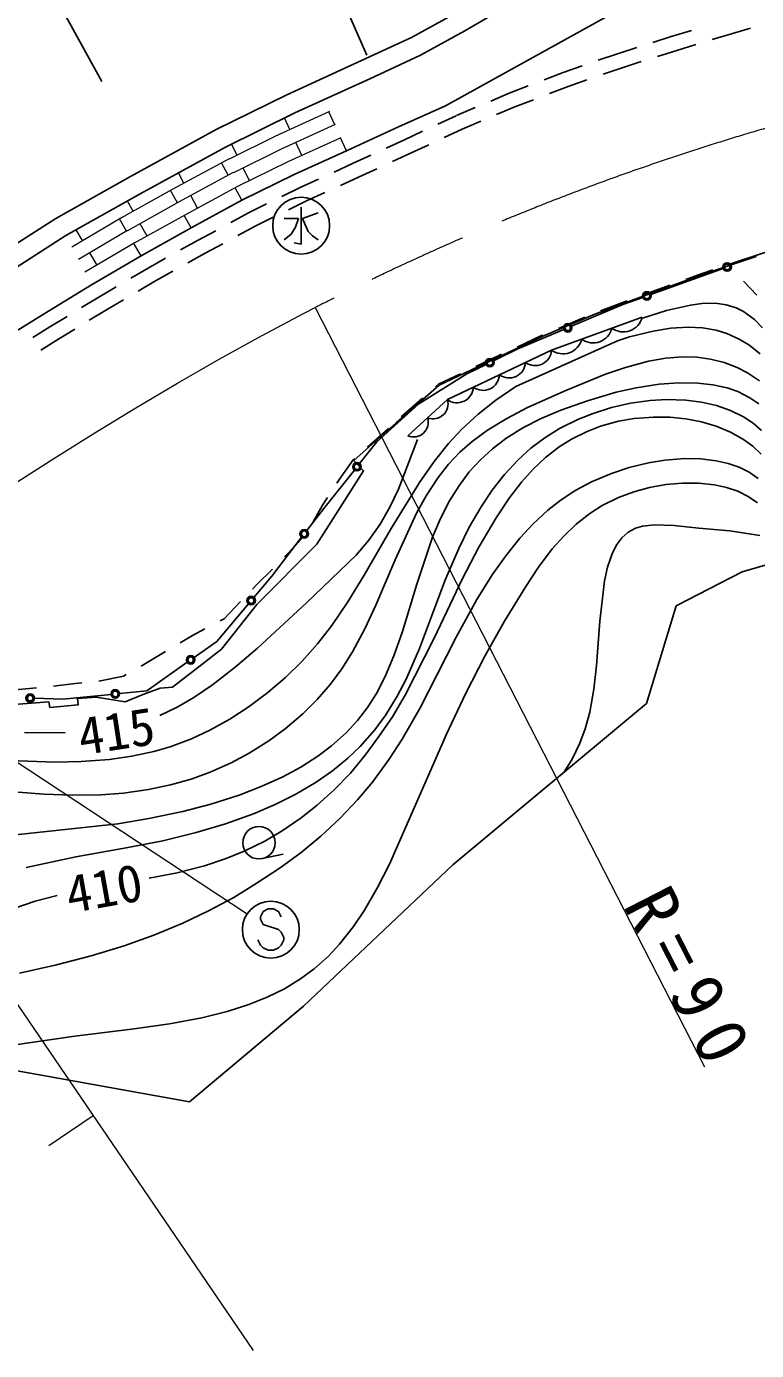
# Model space of a CAD drawing. Units: millimetres, scale not verified. Extents: x 40000 to 680000, y 20000 to 380000.
# Drawn here: x 235550 to 261216, y 273276 to 319826 of the extents above; entities that cross this region are included whole.
import ezdxf
from ezdxf.enums import TextEntityAlignment as Align

# ---------------------------------------------------------------- set-up
doc = ezdxf.new("R2010")
doc.units = ezdxf.units.MM
doc.header["$LTSCALE"] = 1000
doc.linetypes.add('CHAIN', pattern=[18.5, 12, -1.5, 3.5, -1.5])
for name, color, linetype, lineweight in [('M-BGD', 7, 'Continuous', 25), ('M-BGD-EXST', 7, 'Continuous', 25), ('M-BMK', 2, 'CHAIN', 13), ('M-STR-HTXT', 7, 'Continuous', 13), ('M-STR-STRC', 7, 'Continuous', 25)]:
    doc.layers.add(name, color=color, linetype=linetype, lineweight=lineweight)
doc.styles.add('ＭＳ ゴシック', font='')
doc.styles.get('ＭＳ ゴシック').set_extended_font_data('MS Gothic')

msp = doc.modelspace()

# ---------------------------------------------------------------- linework, layer by layer
at = {"layer": 'M-BGD'}
for p, q in [((244752, 325102), (247521, 318822)), ((236550, 320892), (238198, 317892)), ((258255, 319480), (257575, 319265)), ((258260, 319482), (258255, 319480)), ((258933, 319686), (258260, 319482)), ((260331, 319567), (259658, 319363)), ((261006, 319764), (260331, 319567)), ((256323, 318870), (255652, 318637)), ((257003, 319085), (256323, 318870)), ((258411, 318984), (257735, 318771)), ((259084, 319188), (258411, 318984)), ((255085, 318441), (254413, 318209)), ((257163, 318590), (256487, 318376)), ((254413, 318209), (253749, 317953)), ((255256, 317950), (254592, 317720)), ((256487, 318376), (255823, 318146)), ((252524, 317482), (251873, 317206)), ((253189, 317737), (252524, 317482)), ((254592, 317720), (253935, 317467)), ((253375, 317252), (252719, 316999)), ((250654, 316689), (250018, 316394)), ((251321, 316972), (250670, 316697)), ((252719, 316999), (252072, 316726)), ((249474, 316142), (248838, 315846)), ((250873, 316218), (250237, 315923)), ((251519, 316492), (250873, 316218)), ((248838, 315846), (248196, 315550)), ((249693, 315670), (249057, 315375)), ((247652, 315299), (247010, 315003)), ((249057, 315375), (248414, 315078)), ((247010, 315003), (246365, 314708)), ((247869, 314827), (247227, 314530)), ((245819, 314459), (245174, 314165)), ((247227, 314530), (246585, 314237)), ((245174, 314165), (244532, 313849)), ((246039, 313988), (245397, 313695)), ((243993, 313585), (243351, 313269)), ((245397, 313695), (244762, 313383)), ((243351, 313269), (242731, 312933)), ((244224, 313119), (243589, 312807)), ((242204, 312647), (241584, 312312)), ((243589, 312807), (242976, 312475)), ((241584, 312312), (240967, 311968)), ((242448, 312189), (241835, 311856)), ((240443, 311675), (239826, 311331)), ((241835, 311856), (241222, 311514)), ((259286, 311092), (261208, 311741)), ((260480, 311538), (260247, 311459)), ((261195, 311778), (260480, 311538)), ((261195, 311778), (261208, 311741)), ((239826, 311331), (239217, 310973)), ((240697, 311222), (240084, 310880)), ((257413, 310414), (259286, 311092)), ((259273, 311130), (258736, 310935)), ((259679, 311267), (259273, 311130)), ((238700, 310668), (238091, 310309)), ((240084, 310880), (239480, 310524)), ((258171, 310731), (257399, 310451)), ((260759, 310873), (261224, 310376)), ((238091, 310309), (237489, 309942)), ((238963, 310219), (238358, 309863)), ((255533, 309716), (257413, 310414)), ((256669, 310180), (255732, 309832)), ((257399, 310451), (257232, 310389)), ((258057, 309836), (258890, 310032)), ((258890, 310032), (259293, 310085)), ((259293, 310085), (259779, 310093)), ((259779, 310093), (260150, 310044)), ((260150, 310044), (260504, 309935)), ((236977, 309629), (236375, 309262)), ((238358, 309863), (237758, 309497)), ((253679, 308922), (255533, 309716)), ((255176, 309607), (254257, 309213)), ((257205, 309575), (258057, 309836)), ((260504, 309935), (260757, 309810)), ((260757, 309810), (261148, 309524)), ((236375, 309262), (235778, 308894)), ((237246, 309185), (236647, 308819)), ((256749, 308909), (257577, 309114)), ((257577, 309114), (258199, 309214)), ((258199, 309214), (258813, 309253)), ((258813, 309253), (259312, 309229)), ((259312, 309229), (259795, 309145)), ((259795, 309145), (260167, 309031)), ((261148, 309524), (261431, 309233)), ((236647, 308819), (236050, 308451)), ((251863, 308074), (253679, 308922)), ((256334, 308779), (252753, 307172)), ((253662, 308958), (252798, 308555)), ((253705, 308977), (253662, 308958)), ((256329, 308777), (256749, 308909)), ((260167, 309031), (260601, 308836)), ((260601, 308836), (260945, 308631)), ((260945, 308631), (261340, 308316)), ((252255, 308301), (251846, 308110)), ((257423, 308055), (258026, 308162)), ((258026, 308162), (258625, 308210)), ((258625, 308210), (259116, 308199)), ((259116, 308199), (259600, 308134)), ((250058, 307216), (251863, 308074)), ((251846, 308110), (251350, 307875)), ((255909, 307597), (256614, 307839)), ((256614, 307839), (257423, 308055)), ((259600, 308134), (260073, 308010)), ((260073, 308010), (260536, 307833)), ((260536, 307833), (260900, 307649)), ((250036, 307250), (249927, 307154)), ((250808, 307617), (250036, 307250)), ((254510, 307029), (255909, 307597)), ((256981, 307124), (257796, 307248)), ((257796, 307248), (258485, 307298)), ((258485, 307298), (259152, 307288)), ((259152, 307288), (259682, 307228)), ((260900, 307649), (261321, 307362)), ((248552, 305892), (250058, 307216)), ((252047, 306687), (252753, 307172)), ((253159, 306425), (254510, 307029)), ((255274, 306669), (256285, 306969)), ((256285, 306969), (256981, 307124)), ((259682, 307228), (260182, 307117)), ((260182, 307117), (260556, 306988)), ((260556, 306988), (260985, 306773)), ((260985, 306773), (261293, 306556)), ((249477, 306758), (248726, 306098)), ((251433, 306197), (252047, 306687)), ((252437, 306048), (253159, 306425)), ((253647, 306045), (254337, 306340)), ((254337, 306340), (255274, 306669)), ((256118, 306426), (255475, 306221)), ((256789, 306578), (256118, 306426)), ((257477, 306673), (256789, 306578)), ((258052, 306706), (257477, 306673)), ((258732, 306686), (258052, 306706)), ((259283, 306617), (258732, 306686)), ((259810, 306498), (259283, 306617)), ((260306, 306327), (259810, 306498)), ((260762, 306102), (260306, 306327)), ((247062, 304565), (248552, 305892)), ((250859, 305665), (251433, 306197)), ((251762, 305636), (252437, 306048)), ((253004, 305711), (253647, 306045)), ((254954, 306015), (254294, 305690)), ((255475, 306221), (254954, 306015)), ((256366, 305944), (255732, 305770)), ((256917, 306040), (256366, 305944)), ((257595, 306094), (256917, 306040)), ((258164, 306087), (257595, 306094)), ((258727, 306032), (258164, 306087)), ((259276, 305927), (258727, 306032)), ((259802, 305772), (259276, 305927)), ((261094, 305880), (260762, 306102)), ((261392, 305621), (261094, 305880)), ((248276, 305700), (247530, 305035)), ((250393, 305164), (250859, 305665)), ((251216, 305237), (251762, 305636)), ((252408, 305335), (253004, 305711)), ((254294, 305690), (253771, 305364)), ((255259, 305590), (254707, 305317)), ((255732, 305770), (255259, 305590)), ((260297, 305567), (259802, 305772)), ((260753, 305310), (260297, 305567)), ((248628, 303559), (249295, 305311)), ((249885, 304534), (250393, 305164)), ((250786, 304860), (251216, 305237)), ((251508, 304589), (251938, 304979)), ((251938, 304979), (252408, 305335)), ((253285, 304997), (252835, 304593)), ((253771, 305364), (253285, 304997)), ((254280, 305047), (253803, 304675)), ((254707, 305317), (254280, 305047)), ((261083, 305066), (260753, 305310)), ((261379, 304787), (261083, 305066)), ((247035, 304595), (246556, 303910)), ((247082, 304636), (247035, 304595)), ((249364, 303799), (249885, 304534)), ((250026, 303975), (250387, 304437)), ((250387, 304437), (250786, 304860)), ((251119, 304164), (251508, 304589)), ((252835, 304593), (252355, 304080)), ((253803, 304675), (253363, 304260)), ((257415, 304488), (256735, 304321)), ((257995, 304582), (257415, 304488)), ((258690, 304636), (257995, 304582)), ((259257, 304625), (258690, 304636)), ((259802, 304561), (259257, 304625)), ((260215, 304467), (259802, 304561)), ((260601, 304333), (260215, 304467)), ((249598, 303319), (250026, 303975)), ((250745, 303666), (251119, 304164)), ((252355, 304080), (251921, 303526)), ((253363, 304260), (252956, 303806)), ((256115, 304114), (255416, 303819)), ((256735, 304321), (256115, 304114)), ((260956, 304157), (260601, 304333)), ((261274, 303937), (260956, 304157)), ((246556, 303910), (246466, 303772)), ((248330, 302929), (248628, 303559)), ((248373, 302180), (249364, 303799)), ((250426, 303154), (250745, 303666)), ((251921, 303526), (251530, 302938)), ((252956, 303806), (252520, 303238)), ((254864, 303522), (254351, 303186)), ((255416, 303819), (254864, 303522)), ((257455, 303618), (256901, 303467)), ((258028, 303721), (257455, 303618)), ((258608, 303773), (258028, 303721)), ((259182, 303771), (258608, 303773)), ((259738, 303710), (259182, 303771)), ((260161, 303617), (259738, 303710)), ((260558, 303483), (260161, 303617)), ((246137, 303270), (245961, 303002)), ((249263, 302714), (249598, 303319)), ((250104, 302527), (250426, 303154)), ((252520, 303238), (252064, 302551)), ((254351, 303186), (253876, 302816)), ((256359, 303264), (255789, 302981)), ((256901, 303467), (256359, 303264)), ((260923, 303306), (260558, 303483)), ((261248, 303083), (260923, 303306)), ((245961, 303002), (245635, 302406)), ((247987, 302331), (248330, 302929)), ((248509, 301071), (249263, 302714)), ((251530, 302938), (251115, 302221)), ((253876, 302816), (253364, 302344)), ((255353, 302704), (254874, 302328)), ((255789, 302981), (255353, 302704)), ((247427, 300532), (248373, 302180)), ((247591, 301770), (247987, 302331)), ((249827, 301874), (250104, 302527)), ((251115, 302221), (250745, 301474)), ((252064, 302551), (251457, 301518)), ((253364, 302344), (252895, 301835)), ((254874, 302328), (254437, 301911)), ((256703, 302047), (256961, 302187)), ((256961, 302187), (257210, 302261)), ((257210, 302261), (257634, 302307)), ((257634, 302307), (258315, 302279)), ((258315, 302279), (259184, 302183)), ((259184, 302183), (260276, 302097)), ((245306, 301906), (245007, 301584)), ((247146, 301243), (247591, 301770)), ((249273, 300221), (249827, 301874)), ((252895, 301835), (252403, 301215)), ((254437, 301911), (254037, 301460)), ((256303, 301610), (256485, 301853)), ((256485, 301853), (256703, 302047)), ((260276, 302097), (261338, 301932)), ((245007, 301584), (244621, 301178)), ((245399, 299561), (247146, 301243)), ((250745, 301474), (250263, 300332)), ((251457, 301518), (250875, 300417)), ((252403, 301215), (251927, 300542)), ((254037, 301460), (253552, 300817)), ((255980, 300818), (256153, 301323)), ((256153, 301323), (256303, 301610)), ((244201, 300750), (243661, 300220)), ((247833, 299477), (248509, 301071)), ((253552, 300817), (253109, 300141)), ((255874, 300340), (255980, 300818)), ((261770, 300953), (260713, 300650)), ((246851, 299595), (247427, 300532)), ((250263, 300332), (249794, 299088)), ((250875, 300417), (249880, 298326)), ((251927, 300542), (251383, 299676)), ((255707, 298919), (255874, 300340)), ((260713, 300650), (258388, 299452)), ((243661, 300220), (243493, 300044)), ((248769, 298555), (249273, 300221)), ((253109, 300141), (252357, 298917)), ((243078, 299610), (242500, 299006)), ((243667, 297971), (245399, 299561)), ((246284, 298769), (246851, 299595)), ((247446, 298648), (247833, 299477)), ((251383, 299676), (250656, 298352)), ((258388, 299452), (257354, 296018)), ((242500, 299006), (242356, 298929)), ((249794, 299088), (249366, 297961)), ((252357, 298917), (251659, 297684)), ((255586, 297365), (255707, 298919)), ((241387, 298412), (240955, 298156)), ((241826, 298646), (241387, 298412)), ((245778, 298123), (246284, 298769)), ((247015, 297844), (247446, 298648)), ((248471, 297700), (248769, 298555)), ((242890, 297301), (243667, 297971)), ((245237, 297517), (245778, 298123)), ((249880, 298326), (248866, 296313)), ((249366, 297961), (248896, 296879)), ((250656, 298352), (249982, 297020)), ((239788, 297464), (239578, 297342)), ((240439, 297850), (239788, 297464)), ((244654, 296943), (245237, 297517)), ((246638, 297246), (247015, 297844)), ((248164, 296973), (248471, 297700)), ((251659, 297684), (250981, 296366)), ((239059, 297039), (238965, 296985)), ((242094, 296680), (242890, 297301)), ((246237, 296706), (246638, 297246)), ((249982, 297020), (249392, 295877)), ((255493, 296529), (255586, 297365)), ((235906, 296572), (234910, 296482)), ((237267, 296729), (236502, 296638)), ((237496, 296747), (237267, 296729)), ((238965, 296985), (238092, 296805)), ((241437, 296235), (242094, 296680)), ((244035, 296408), (244654, 296943)), ((245772, 296168), (246237, 296706)), ((247851, 296370), (248164, 296973)), ((248896, 296879), (248586, 296277)), ((255353, 295724), (255493, 296529)), ((236340, 296080), (234352, 295928)), ((240845, 295893), (241437, 296235)), ((243382, 295917), (244035, 296408)), ((245266, 295665), (245772, 296168)), ((247541, 295882), (247851, 296370)), ((248586, 296277), (248186, 295625)), ((248866, 296313), (248418, 295560)), ((250981, 296366), (250312, 294946)), ((240233, 295604), (240234, 295604)), ((240234, 295604), (240845, 295893)), ((242700, 295472), (243382, 295917)), ((244645, 295133), (245266, 295665)), ((247189, 295423), (247541, 295882)), ((248186, 295625), (247797, 295102)), ((249392, 295877), (248757, 294764)), ((257354, 296018), (250543, 290348)), ((255196, 295129), (255353, 295724)), ((241991, 295081), (242700, 295472)), ((244067, 294709), (244645, 295133)), ((246790, 294991), (247189, 295423)), ((248418, 295560), (247940, 294858)), ((255010, 294626), (255196, 295129)), ((235477, 295004), (236913, 294989)), ((240607, 294506), (241353, 294785)), ((241353, 294785), (241991, 295081)), ((243375, 294273), (244067, 294709)), ((246275, 294530), (246790, 294991)), ((247797, 295102), (247281, 294510)), ((247940, 294858), (247461, 294202)), ((248757, 294764), (248303, 294065)), ((250312, 294946), (248315, 290380)), ((239252, 294167), (240023, 294335)), ((240023, 294335), (240607, 294506)), ((242745, 293937), (243375, 294273)), ((245794, 294170), (246275, 294530)), ((247281, 294510), (246851, 294100)), ((247461, 294202), (246936, 293579)), ((254736, 294068), (255010, 294626)), ((234944, 294015), (236570, 293961)), ((236570, 293961), (237475, 293979)), ((237475, 293979), (238468, 294055)), ((238468, 294055), (239252, 294167)), ((242004, 293606), (242745, 293937)), ((244563, 293448), (245196, 293789)), ((245196, 293789), (245794, 294170)), ((246851, 294100), (246309, 293659)), ((248303, 294065), (247710, 293253)), ((254470, 293638), (254736, 294068)), ((240616, 293159), (241342, 293366)), ((241342, 293366), (242004, 293606)), ((243807, 293102), (244563, 293448)), ((246309, 293659), (245729, 293257)), ((246936, 293579), (246370, 292992)), ((254427, 293582), (254470, 293638)), ((234428, 292969), (236155, 292831)), ((236155, 292831), (237163, 292799)), ((237163, 292799), (238164, 292818)), ((238164, 292818), (238956, 292876)), ((238956, 292876), (239840, 292997)), ((239840, 292997), (240616, 293159)), ((242032, 292484), (243026, 292802)), ((243026, 292802), (243807, 293102)), ((245025, 292841), (244288, 292471)), ((245729, 293257), (245025, 292841)), ((246370, 292992), (245765, 292445)), ((247710, 293253), (247191, 292638)), ((241047, 292226), (242032, 292484)), ((244288, 292471), (243526, 292145)), ((245765, 292445), (245206, 292004)), ((247191, 292638), (246566, 291981)), ((238766, 291798), (239855, 291977)), ((239855, 291977), (241047, 292226)), ((243526, 292145), (242551, 291796)), ((245206, 292004), (244538, 291545)), ((246566, 291981), (245902, 291364)), ((233926, 291269), (238766, 291798)), ((241516, 291483), (240340, 291199)), ((242551, 291796), (241516, 291483)), ((244538, 291545), (243929, 291187)), ((239058, 290947), (237286, 290627)), ((240340, 291199), (239058, 290947)), ((243929, 291187), (243209, 290832)), ((245902, 291364), (245202, 290784)), ((237286, 290627), (235535, 290256)), ((242567, 290569), (241813, 290321)), ((243209, 290832), (242567, 290569)), ((243846, 290570), (244579, 290731)), ((245202, 290784), (244471, 290244)), ((240845, 290076), (239858, 289880)), ((241813, 290321), (240845, 290076)), ((244471, 290244), (243629, 289690)), ((245291, 285383), (250543, 290348)), ((248315, 290380), (247893, 289549)), ((243629, 289690), (242837, 289205)), ((247893, 289549), (247432, 288758)), ((236629, 289278), (235858, 289071)), ((242837, 289205), (241955, 288729)), ((235858, 289071), (235106, 288815)), ((241955, 288729), (241049, 288299)), ((247432, 288758), (247042, 288180)), ((241049, 288299), (240027, 287876)), ((247042, 288180), (246557, 287566)), ((240027, 287876), (238985, 287503)), ((238985, 287503), (237829, 287148)), ((246557, 287566), (246163, 287145)), ((236562, 286820), (235305, 286547)), ((237829, 287148), (236562, 286820)), ((246163, 287145), (245665, 286700)), ((245189, 286344), (244619, 285996)), ((245665, 286700), (245189, 286344)), ((244619, 285996), (244011, 285697)), ((241282, 282018), (245291, 285383)), ((243370, 285442), (242605, 285198)), ((244011, 285697), (243370, 285442)), ((241710, 284976), (240583, 284763)), ((242605, 285198), (241710, 284976)), ((239334, 284582), (237249, 284328)), ((240583, 284763), (239334, 284582)), ((237249, 284328), (235071, 284006)), ((233926, 283345), (241282, 282018))]:
    msp.add_line(p, q, dxfattribs=at)
for points in [[(275269, 328558), (271893, 328034), (268690, 327400), (267336, 327171), (264036, 326411), (261096, 325637), (259251, 324993), (256522, 323641), (253976, 322252), (250617, 320283), (249090, 319440), (247332, 318625), (244682, 317417), (242224, 316202), (239213, 314552), (236578, 313073), (233345, 311008), (230697, 309340), (225971, 306160), (224158, 304797), (221113, 302726), (219124, 301193), (217281, 299797)], [(275376, 327866), (272014, 327344), (268817, 326711), (267474, 326484), (264204, 325731), (261300, 324967), (259523, 324347), (256845, 323020), (254321, 321643), (250964, 319674), (249407, 318815), (247624, 317989), (244982, 316785), (242547, 315581), (239552, 313940), (236938, 312472), (233720, 310416), (231079, 308753), (226377, 305589), (224566, 304228), (221524, 302159), (219549, 300636), (217694, 299231)], [(250281, 317034), (260176, 322523), (261970, 323308), (263700, 323992), (265428, 324628), (267410, 325334), (268970, 325855), (270951, 326501), (272922, 327112), (275376, 327866)], [(250281, 317034), (248628, 316300), (246801, 315457), (244960, 314617), (243121, 313714), (241343, 312750), (239577, 311765), (237834, 310738), (236113, 309688), (234407, 308637)], [(261195, 311778), (262605, 312238), (263709, 312594), (264975, 312983), (266058, 313300), (267406, 313667), (268655, 313992), (270259, 314392), (271310, 314641), (272087, 314818), (273165, 315044), (274436, 315289), (275294, 315438), (276763, 315675), (278311, 315910), (279583, 316093), (281200, 316309), (282375, 316444)], [(248958, 305436), (250348, 306706), (254010, 308447), (257195, 309604)], [(236340, 296080), (236375, 295885), (237366, 295972), (237345, 296203), (238006, 296247), (239017, 296085), (239672, 296349), (240249, 296568), (240679, 296601), (241712, 297394), (242402, 297937), (243654, 299499), (245764, 301622), (247404, 304209), (247035, 304595)]]:
    msp.add_lwpolyline(points, dxfattribs=at)
msp.add_circle((243724, 291127), 570, dxfattribs=at)
for centre, radius, start, end in [((256534, 309770), 682, 234.0105, 345.9189), ((255472, 309385), 682, 234.0105, 345.9189), ((254410, 308999), 682, 234.0105, 345.9189), ((253432, 308481), 578, 234.1847, 356.666), ((252517, 308046), 578, 234.1847, 356.666), ((251601, 307611), 578, 234.1847, 356.666), ((250686, 307175), 578, 234.1847, 356.666), ((249852, 306551), 519, 247.4104, 17.4625), ((249158, 305915), 519, 247.4104, 17.4625)]:
    msp.add_arc(centre, radius, start, end, dxfattribs=at)
at = {"layer": 'M-BGD-EXST'}
for p, q in [((245208, 313471), (245208, 312171)), ((245208, 313471), (245208, 312171)), ((244608, 313071), (245108, 313071)), ((244608, 313071), (245108, 313071)), ((245108, 313071), (245008, 312771)), ((245108, 313071), (245008, 312771)), ((245808, 313271), (245258, 313071)), ((245808, 313271), (245258, 313071)), ((245258, 313071), (245458, 312621)), ((245258, 313071), (245458, 312621)), ((244858, 312521), (244608, 312321)), ((244858, 312521), (244608, 312321)), ((245008, 312771), (244858, 312521)), ((245008, 312771), (244858, 312521)), ((245458, 312621), (245608, 312471)), ((245458, 312621), (245608, 312471)), ((245608, 312471), (245808, 312321)), ((245608, 312471), (245808, 312321)), ((245208, 312171), (244958, 312221)), ((245208, 312171), (244958, 312221))]:
    msp.add_line(p, q, dxfattribs=at)
msp.add_circle((245208, 312821), 1000, dxfattribs=at)
msp.add_circle((245208, 312821), 1000, dxfattribs=at)
at = {"layer": 'M-BMK'}
msp.add_lwpolyline([(226619, 298059), (228021, 299015), (229425, 299969), (230831, 300919), (232241, 301863), (233657, 302799), (235079, 303724), (236509, 304638), (237948, 305538), (239398, 306421), (240858, 307285), (242330, 308128), (243816, 308949), (245315, 309744), (245705, 309945)], dxfattribs=at)
msp.add_arc((286757, 229853), 90000, 104.89824, 117.13805, dxfattribs=at)
at = {"layer": 'M-STR-HTXT'}
for p, q in [((246208, 316835), (244281, 315956)), ((244814, 316199), (244627, 316609)), ((246386, 316367), (246178, 316822)), ((246406, 316376), (244508, 315510)), ((244282, 315955), (242675, 315166)), ((242952, 315302), (242763, 315687)), ((246603, 315916), (244734, 315063)), ((245229, 315289), (245021, 315744)), ((246801, 315457), (246594, 315912)), ((242672, 315176), (240672, 314092)), ((244508, 315509), (242824, 314682)), ((242822, 314689), (240896, 313645)), ((242645, 314593), (242406, 315032)), ((244734, 315063), (242972, 314198)), ((243393, 314404), (243173, 314853)), ((241088, 314317), (240894, 314675)), ((240672, 314093), (238871, 313089)), ((240856, 313623), (240613, 314060)), ((242971, 314201), (241120, 313197)), ((241564, 313438), (241326, 313878)), ((243121, 313714), (242883, 314153)), ((239303, 313329), (239103, 313688)), ((240896, 313645), (239106, 312647)), ((238870, 313090), (237144, 312073)), ((239070, 312627), (238816, 313058)), ((241119, 313198), (239342, 312206)), ((239790, 312456), (239546, 312893)), ((241343, 312750), (241100, 313186)), ((237523, 312296), (237300, 312676)), ((239106, 312648), (237374, 311628)), ((239342, 312207), (237604, 311183)), ((239577, 311765), (239323, 312196)), ((238031, 311435), (237777, 311865)), ((245705, 309945), (259389, 283247)), ((226619, 298059), (243525, 273276)), ((233052, 295393), (243307, 288624)), ((236342, 280481), (237890, 281537))]:
    msp.add_line(p, q, dxfattribs=at)
at = {"layer": 'M-STR-STRC'}
for p, q in [((260041, 311319), (257501, 310405)), ((256517, 310051), (254717, 309290)), ((257218, 310303), (256517, 310051)), ((254440, 309173), (252830, 308493)), ((252830, 308493), (251975, 308074)), ((251706, 307942), (251037, 307615)), ((251037, 307615), (249346, 306559)), ((249346, 306559), (247866, 305221)), ((247866, 305221), (247264, 304465)), ((247077, 304230), (246001, 302882)), ((246001, 302882), (245407, 302108)), ((245224, 301870), (244171, 300499)), ((244171, 300499), (243546, 299756)), ((243353, 299527), (242238, 298202)), ((242238, 298202), (241446, 297645)), ((241200, 297472), (239780, 296474)), ((236825, 296172), (235832, 296206)), ((238523, 296345), (236825, 296172)), ((239780, 296474), (238821, 296376)), ((243869, 288710), (243778, 288528)), ((244051, 288800), (243869, 288710)), ((244233, 288800), (244051, 288800)), ((244415, 288710), (244233, 288800)), ((244505, 288528), (244415, 288710)), ((243778, 288528), (243778, 288437)), ((243778, 288437), (243869, 288255)), ((243869, 288255), (244415, 288073)), ((243778, 287528), (243687, 287710)), ((244415, 288073), (244505, 287982)), ((244505, 287982), (244596, 287800)), ((244596, 287710), (244505, 287528)), ((244596, 287800), (244596, 287710)), ((243869, 287437), (243778, 287528)), ((244051, 287346), (243869, 287437)), ((244233, 287346), (244051, 287346)), ((244415, 287437), (244233, 287346)), ((244505, 287528), (244415, 287437))]:
    msp.add_line(p, q, dxfattribs=at)
for centre, radius in [((260182, 311370), 150), ((260182, 311370), 120), ((260182, 311370), 100), ((260182, 311370), 100), ((260182, 311370), 100), ((260182, 311370), 100), ((257360, 310354), 150), ((257360, 310354), 120), ((257360, 310354), 100), ((257360, 310354), 100), ((257360, 310354), 100), ((257360, 310354), 100), ((254578, 309232), 150), ((254578, 309232), 120), ((254578, 309232), 100), ((254578, 309232), 100), ((254578, 309232), 100), ((254578, 309232), 100), ((251841, 308008), 150), ((251841, 308008), 120), ((251841, 308008), 100), ((251841, 308008), 100), ((251841, 308008), 100), ((251841, 308008), 100), ((247170, 304348), 150), ((247170, 304348), 120), ((247170, 304348), 100), ((247170, 304348), 100), ((247170, 304348), 100), ((247170, 304348), 100), ((245316, 301989), 150), ((245316, 301989), 120), ((245316, 301989), 100), ((245316, 301989), 100), ((245316, 301989), 100), ((245316, 301989), 100), ((243449, 299642), 150), ((243449, 299642), 120), ((243449, 299642), 100), ((243449, 299642), 100), ((243449, 299642), 100), ((243449, 299642), 100), ((241323, 297559), 150), ((241323, 297559), 120), ((241323, 297559), 100), ((241323, 297559), 100), ((241323, 297559), 100), ((241323, 297559), 100), ((235682, 296212), 150), ((235682, 296212), 120), ((235682, 296212), 100), ((235682, 296212), 100), ((235682, 296212), 100), ((235682, 296212), 100), ((238672, 296361), 150), ((238672, 296361), 120), ((238672, 296361), 100), ((238672, 296361), 100), ((238672, 296361), 100), ((238672, 296361), 100), ((244142, 288073), 1000)]:
    msp.add_circle(centre, radius, dxfattribs=at)

# ---------------------------------------------------------------- texts
at = {"layer": 'M-BGD', "style": 'ＭＳ ゴシック'}
for s, rotation, p in [('415', 8.686, (238710, 295057)), ('410', 10.109, (238281, 289531))]:
    msp.add_text(s, height=1320, rotation=rotation, dxfattribs=at).set_placement(p, align=Align.MIDDLE_CENTER)
at = {"layer": 'M-STR-HTXT', "insert": (256475, 288933), "char_height": 1833, "attachment_point": 7, "rotation": 297.138, "style": 'ＭＳ ゴシック'}
msp.add_mtext('\\T1.4;R=90', dxfattribs=at)

doc.saveas('drawing.dxf')
